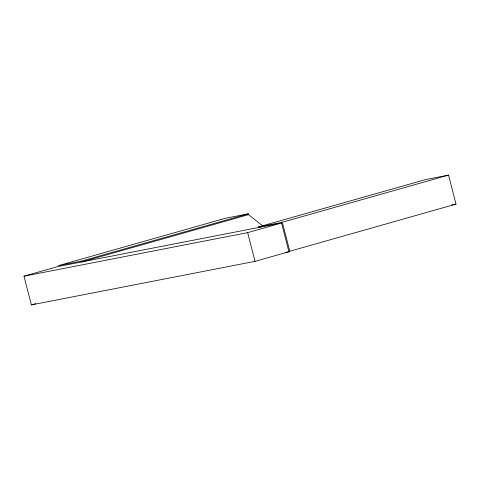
<?xml version="1.0" encoding="UTF-8"?>
<svg xmlns="http://www.w3.org/2000/svg" width="480" height="480" viewBox="0 0 480 480"><rect width="100%" height="100%" fill="white"/><g stroke="black" fill="none" stroke-linecap="round" stroke-linejoin="round"><path stroke-width="0.72" d="M24 276.18L57.888 266.568L281.544 223.026L247.65 232.638L24 276.18L31.374 304.896L255.024 261.354L288.918 251.748L281.406 222.492L258.51 226.944L258.648 227.484L262.974 226.26M248.316 213.81L225.42 218.262L58.278 265.65L81.168 261.192L248.316 213.81L248.532 214.644L263.052 226.194M248.532 214.644L81.384 262.032L81.168 261.192M258.51 226.944L425.658 179.562L448.548 175.104L456 204.12L288.852 251.508M281.406 222.492L448.548 175.104M31.374 304.896L35.7 303.672M451.638 204.972L456 204.12M288.99 251.466L289.8 251.31L282.486 222.834M285.336 252.444L288.918 251.748M247.65 232.638L255.024 261.354"/></g></svg>
